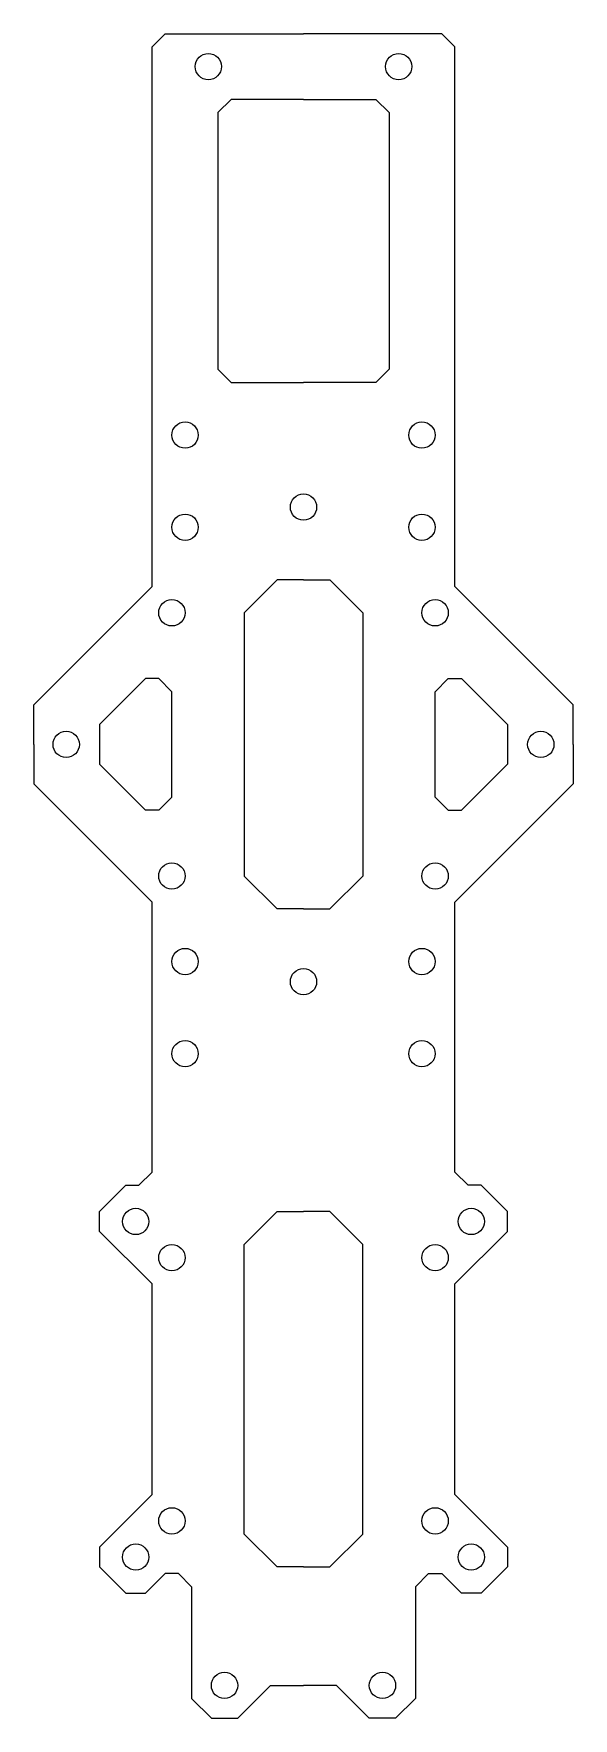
# Model space of a CAD drawing. Header units: inches. Extents: x -20 to 20, y -74 to 54.
import ezdxf

# ---------------------------------------------------------------- set-up
doc = ezdxf.new("R2010")
doc.units = ezdxf.units.IN
doc.header["$MEASUREMENT"] = 0
doc.layers.get('0').update_dxf_attribs({"color": 30})

msp = doc.modelspace()

# ---------------------------------------------------------------- linework, layer by layer
for p, q in [((-10.5, 54), (-11.5, 53)), ((-10.5, 54), (0, 54)), ((10.5, 54), (0, 54)), ((10.5, 54), (11.5, 53)), ((-11.5, 30), (-11.5, 53)), ((11.5, 30), (11.5, 53)), ((-5.5, 49), (-6.5, 48)), ((0, 49), (-5.5, 49)), ((0, 49), (5.5, 49)), ((5.5, 49), (6.5, 48)), ((-6.5, 48), (-6.5, 28.5)), ((6.5, 48), (6.5, 28.5)), ((-11.5, 12), (-11.5, 30)), ((11.5, 12), (11.5, 30)), ((-5.5, 27.5), (-6.5, 28.5)), ((5.5, 27.5), (6.5, 28.5)), ((-5.5, 27.5), (0, 27.5)), ((5.5, 27.5), (0, 27.5)), ((-20.5, 3), (-11.5, 12)), ((-2, 12.5), (-4.5, 10)), ((0, 12.5), (-2, 12.5)), ((0, 12.5), (2, 12.5)), ((2, 12.5), (4.5, 10)), ((20.5, 3), (11.5, 12)), ((-4.5, 10), (-4.5, -10)), ((4.5, 10), (4.5, -10)), ((-12, 5), (-15.5, 1.5)), ((-11, 5), (-12, 5)), ((-10, 4), (-11, 5)), ((-10, -4), (-10, 4)), ((10, 4), (11, 5)), ((10, -4), (10, 4)), ((11, 5), (12, 5)), ((12, 5), (15.5, 1.5)), ((-20.5, 0), (-20.5, 3)), ((20.5, 0), (20.5, 3)), ((-15.5, 1.5), (-15.5, -1.5)), ((15.5, 1.5), (15.5, -1.5)), ((-20.5, 0), (-20.5, -3)), ((20.5, 0), (20.5, -3)), ((-15.5, -1.5), (-12, -5)), ((15.5, -1.5), (12, -5)), ((-20.5, -3), (-11.5, -12)), ((20.5, -3), (11.5, -12)), ((-11, -5), (-12, -5)), ((-10, -4), (-11, -5)), ((10, -4), (11, -5)), ((11, -5), (12, -5)), ((-4.5, -10), (-2, -12.5)), ((4.5, -10), (2, -12.5)), ((-11.5, -32.5), (-11.5, -12)), ((0, -12.5), (-2, -12.5)), ((0, -12.5), (2, -12.5)), ((11.5, -32.5), (11.5, -12)), ((-12.5, -33.5), (-11.5, -32.5)), ((12.5, -33.5), (11.5, -32.5)), ((-13.5, -33.5), (-15.5, -35.5)), ((-13.5, -33.5), (-12.5, -33.5)), ((13.5, -33.5), (12.5, -33.5)), ((13.5, -33.5), (15.5, -35.5)), ((-15.5, -37), (-15.5, -35.5)), ((-4.5, -38), (-2, -35.5)), ((-2, -35.5), (0, -35.5)), ((2, -35.5), (0, -35.5)), ((4.5, -38), (2, -35.5)), ((15.5, -37), (15.5, -35.5)), ((-11.5, -41), (-15.5, -37)), ((11.5, -41), (15.5, -37)), ((-4.5, -60), (-4.5, -38)), ((4.5, -60), (4.5, -38)), ((-11.5, -57), (-11.5, -41)), ((11.5, -57), (11.5, -41)), ((-11.5, -57), (-15.5, -61)), ((11.5, -57), (15.5, -61)), ((-2, -62.5), (-4.5, -60)), ((2, -62.5), (4.5, -60)), ((-15.5, -61), (-15.5, -62.5)), ((15.5, -61), (15.5, -62.5)), ((-15.5, -62.5), (-13.5, -64.5)), ((0, -62.5), (-2, -62.5)), ((0, -62.5), (2, -62.5)), ((15.5, -62.5), (13.5, -64.5)), ((-12, -64.5), (-10.5, -63)), ((-9.5, -63), (-10.5, -63)), ((-8.5, -64), (-9.5, -63)), ((-8.5, -64), (-8.5, -72.5)), ((8.5, -64), (9.5, -63)), ((8.5, -64), (8.5, -72.5)), ((9.5, -63), (10.5, -63)), ((12, -64.5), (10.5, -63)), ((-13.5, -64.5), (-12, -64.5)), ((13.5, -64.5), (12, -64.5)), ((-5, -74), (-2.5, -71.5)), ((-2.5, -71.5), (0, -71.5)), ((2.5, -71.5), (0, -71.5)), ((5, -74), (2.5, -71.5)), ((-7, -74), (-8.5, -72.5)), ((7, -74), (8.5, -72.5)), ((-7, -74), (-5, -74)), ((7, -74), (5, -74))]:
    msp.add_line(p, q)
for centre in [(-7.23, 51.5), (7.23, 51.5), (-9, 23.5), (9, 23.5), (0, 18.03), (-9, 16.5), (9, 16.5), (-10, 10), (10, 10), (-18.03, 0), (18.03, 0), (-10, -10), (10, -10), (-9, -16.5), (9, -16.5), (0, -18.03), (-9, -23.5), (9, -23.5), (-12.75, -36.25), (12.75, -36.25), (-10, -39), (10, -39), (-10, -59), (10, -59), (-12.75, -61.75), (12.75, -61.75), (-6, -71.5), (6, -71.5)]:
    msp.add_circle(centre, 1)

doc.saveas('drawing.dxf')
